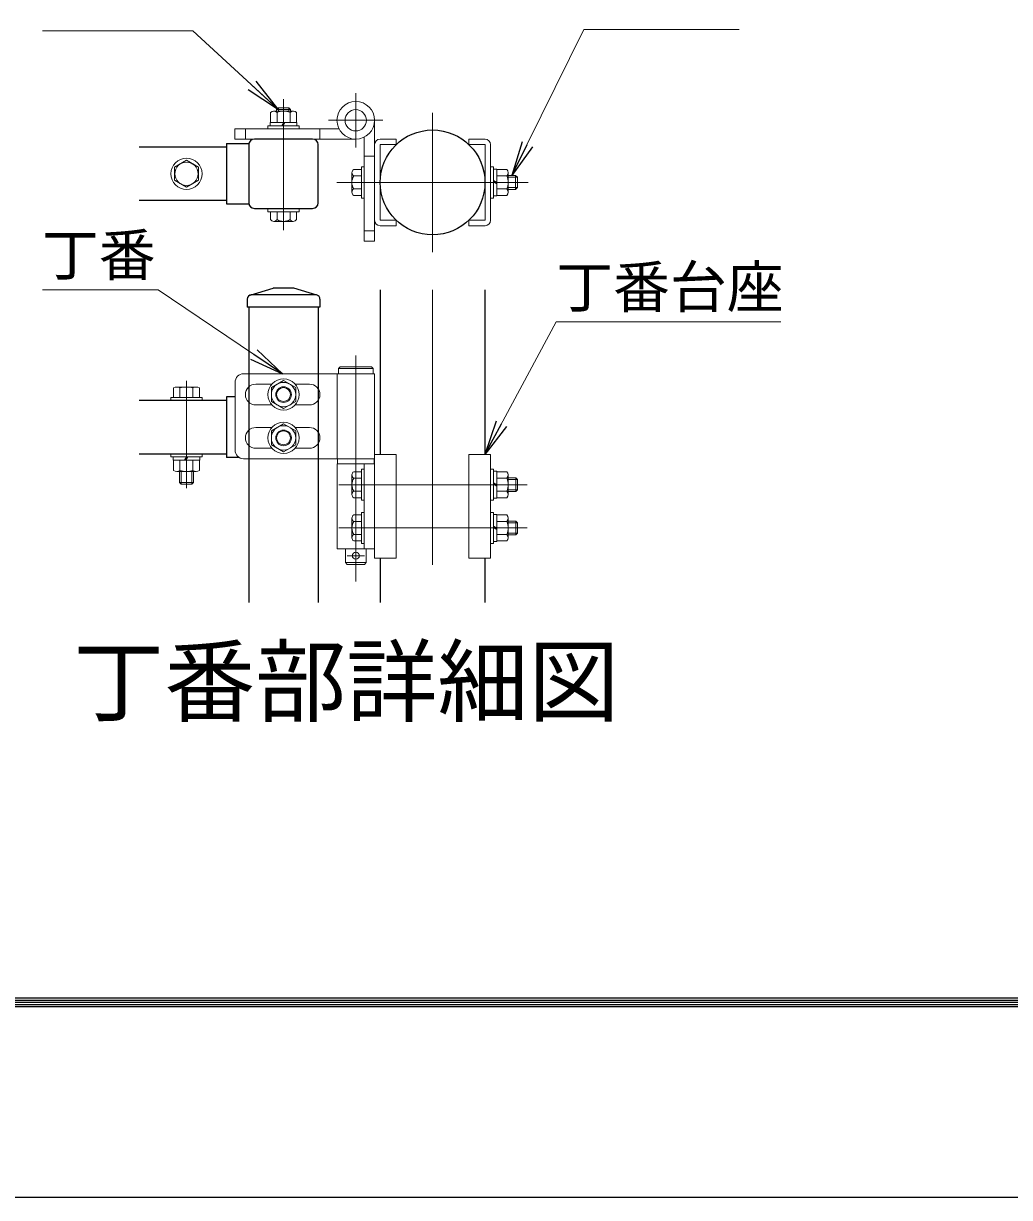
# Model space of a CAD drawing. Units: millimetres, scale not verified. Extents: x -4200 to 4200, y -2970 to 2970.
# Drawn here: x -1759 to -621, y -2970 to -1615 of the extents above; entities that cross this region are included whole.
import ezdxf
from ezdxf.enums import TextEntityAlignment as Align

# ---------------------------------------------------------------- set-up
doc = ezdxf.new("R2010")
doc.units = ezdxf.units.MM
doc.header["$LTSCALE"] = 10
doc.linetypes.add('USER1', pattern=[50.8, 31.75, -6.35, 6.35, -6.35])
for name, color, linetype, lineweight in [('0-0_D-STR-TXT', 7, 'Continuous', 13), ('0-6_D-STR1', 1, 'Continuous', 25), ('0-7_D-BMK', 2, 'USER1', 13), ('0-8_D-STR3', 3, 'Continuous', 13), ('0-C_D-TTL-TXT', 7, 'Continuous', 25), ('0-D_D-TTL', 7, 'Continuous', 25)]:
    doc.layers.add(name, color=color, linetype=linetype, lineweight=lineweight)
doc.layers.add('0-3_0', color=7, linetype='Continuous')
doc.styles.add('ＭＳ ゴシック', font='')
doc.styles.get('ＭＳ ゴシック').set_extended_font_data('MS Gothic')

# ---------------------------------------------------------------- blocks, each defined once
blk = doc.blocks.new('_Open')
at = {"layer": '0-3_0'}
blk.add_line((-10, 1.667), (0, 0), dxfattribs=at)
blk.add_lwpolyline([(-10, -1.667), (0, 0), (-10, 0)], dxfattribs=at)

msp = doc.modelspace()

# ---------------------------------------------------------------- linework, layer by layer
at = {"layer": '0-0_D-STR-TXT'}
for points in [[(-1736.85, -1623.53), (-1563.26, -1623.53), (-1467.18, -1711.95)], [(-932.7, -1621.79), (-1112, -1621.79), (-1194.31, -1788.5)], [(-1736.85, -1922.33), (-1603.26, -1922.33), (-1461.5, -2018.22)], [(-884.75, -1959.26), (-1144.06, -1959.26), (-1225.25, -2110.42)]]:
    msp.add_lwpolyline(points, dxfattribs=at)
at = {"layer": '0-6_D-STR1'}
for p, q in [((-1625.51, -1757.3), (-1524.7, -1757.3)), ((-1524.69, -1753.4), (-1524.69, -1823.2)), ((-1524.69, -1753.4), (-1498.69, -1753.4)), ((-1524.69, -1753.4), (-1524.69, -1823.2)), ((-1524.69, -1753.4), (-1498.69, -1753.4)), ((-1498.69, -1754.7), (-1498.69, -1821.9)), ((-1425.09, -1748.3), (-1492.29, -1748.3)), ((-1418.69, -1821.9), (-1418.69, -1754.7)), ((-1524.7, -1819.3), (-1625.51, -1819.3)), ((-1524.69, -1823.2), (-1498.69, -1823.2)), ((-1524.69, -1823.2), (-1498.69, -1823.2)), ((-1492.29, -1828.3), (-1425.09, -1828.3)), ((-1497.32, -1928.39), (-1470.7, -1920.18)), ((-1446.7, -1920.18), (-1470.7, -1920.18)), ((-1420.09, -1928.39), (-1446.7, -1920.18)), ((-1347.2, -1922.27), (-1347.2, -2112.18)), ((-1226.2, -1922.27), (-1226.2, -2112.18)), ((-1500.7, -1932.98), (-1500.7, -1942.18)), ((-1420.78, -1928.18), (-1495.9, -1928.18)), ((-1416.7, -1932.98), (-1416.7, -1942.18)), ((-1416.7, -1942.18), (-1500.7, -1942.18)), ((-1498.7, -1942.18), (-1498.7, -2019.18)), ((-1498.7, -1942.18), (-1498.7, -2283.13)), ((-1418.7, -1942.18), (-1418.7, -2019.18)), ((-1418.7, -1942.18), (-1418.7, -2283.13)), ((-1524.7, -2045.68), (-1524.7, -2115.68)), ((-1514.72, -2045.68), (-1524.7, -2045.68)), ((-1498.7, -2034.22), (-1498.7, -2052.15)), ((-1418.7, -2036.58), (-1418.7, -2049.79)), ((-1625.51, -2049.68), (-1524.7, -2049.68)), ((-1498.7, -2084.22), (-1498.7, -2102.15)), ((-1418.7, -2086.58), (-1418.7, -2099.79)), ((-1625.51, -2111.68), (-1524.7, -2111.68)), ((-1509.99, -2115.68), (-1524.7, -2115.68)), ((-1347.2, -2232.18), (-1347.2, -2283.13)), ((-1226.2, -2232.18), (-1226.2, -2283.13))]:
    msp.add_line(p, q, dxfattribs=at)
msp.add_circle((-1286.7, -1798.3), 60.5, dxfattribs=at)
for centre, radius, start, end in [((-1492.29, -1754.7), 6.4, 90, 180), ((-1425.09, -1754.7), 6.4, 0, 90), ((-1492.29, -1821.9), 6.4, 180, 270), ((-1425.09, -1821.9), 6.4, 270, 0), ((-1495.9, -1932.98), 4.8, 90, 180), ((-1421.5, -1932.98), 4.8, 0, 72.84994)]:
    msp.add_arc(centre, radius, start, end, dxfattribs=at)
at = {"layer": '0-7_D-BMK'}
for p, q in [((-1458.7, -1702.3), (-1458.69, -1853.3)), ((-1375.34, -1757.97), (-1375.34, -1695.22)), ((-1286.7, -1717.8), (-1286.7, -1878.8)), ((-1343.97, -1726.6), (-1406.71, -1726.6)), ((-1176.26, -1798.28), (-1397.13, -1798.3)), ((-1286.7, -1922.27), (-1286.7, -2283.13)), ((-1375.3, -1998.11), (-1375.3, -2259.07)), ((-1570.71, -2151.38), (-1570.71, -2027.2)), ((-1394.9, -2147.18), (-1177.7, -2147.18)), ((-1394.9, -2197.18), (-1177.7, -2197.18)), ((-1365.3, -2229.18), (-1385.3, -2229.18))]:
    msp.add_line(p, q, dxfattribs=at)
at = {"layer": '0-8_D-STR3'}
for p, q in [((-1473.7, -1729.1), (-1473.7, -1717.5)), ((-1470.26, -1716.1), (-1447.17, -1716.1)), ((-1466.7, -1714.3), (-1464.7, -1712.3)), ((-1466.7, -1716.1), (-1466.7, -1714.3)), ((-1466.2, -1729.1), (-1466.2, -1717.5)), ((-1452.7, -1716.1), (-1452.7, -1712.3)), ((-1451.2, -1729.1), (-1451.2, -1717.5)), ((-1450.7, -1716.1), (-1450.7, -1714.3)), ((-1443.7, -1729.1), (-1443.7, -1717.5)), ((-1476.7, -1736.3), (-1476.7, -1733.1)), ((-1476.7, -1733.1), (-1440.7, -1733.1)), ((-1474.1, -1733.1), (-1443.3, -1733.1)), ((-1473.7, -1729.1), (-1443.7, -1729.1)), ((-1460.84, -1733.1), (-1458.53, -1729.1)), ((-1459.46, -1733.1), (-1457.15, -1729.1)), ((-1443.3, -1733.1), (-1443.3, -1729.1)), ((-1440.7, -1736.3), (-1440.7, -1733.1)), ((-1514.76, -1736.3), (-1394.75, -1736.3)), ((-1502.76, -1736.3), (-1502.76, -1748.3)), ((-1440.7, -1736.3), (-1476.7, -1736.3)), ((-1416.76, -1736.3), (-1416.76, -1748.3)), ((-1365.64, -1866.02), (-1365.64, -1746.01)), ((-1328.64, -1754.7), (-1347.24, -1754.7)), ((-1347.24, -1754.7), (-1347.24, -1841.9)), ((-1244.75, -1754.7), (-1244.75, -1748.3)), ((-1244.75, -1748.3), (-1226.15, -1748.3)), ((-1244.75, -1754.7), (-1226.15, -1754.7)), ((-1226.15, -1754.7), (-1226.15, -1841.9)), ((-1219.75, -1754.7), (-1219.75, -1841.9)), ((-1570.71, -1772.8), (-1584.71, -1780.88)), ((-1570.71, -1772.8), (-1556.71, -1780.88)), ((-1365.64, -1768.02), (-1353.64, -1768.02)), ((-1584.71, -1780.88), (-1584.71, -1795.71)), ((-1556.71, -1780.88), (-1556.71, -1795.71)), ((-1379.84, -1787.04), (-1379.84, -1809.55)), ((-1377.68, -1783.3), (-1368.84, -1783.3)), ((-1368.84, -1816.3), (-1368.84, -1780.3)), ((-1368.84, -1783.3), (-1368.84, -1813.3)), ((-1219.75, -1780.3), (-1216.55, -1780.3)), ((-1219.75, -1780.3), (-1219.75, -1816.3)), ((-1216.55, -1780.3), (-1216.55, -1816.3)), ((-1216.55, -1782.9), (-1216.55, -1813.7)), ((-1212.55, -1783.3), (-1200.95, -1783.3)), ((-1212.55, -1783.3), (-1212.55, -1813.3)), ((-1199.55, -1786.74), (-1199.55, -1809.83)), ((-1570.71, -1803.8), (-1584.71, -1795.71)), ((-1570.71, -1803.8), (-1556.71, -1795.71)), ((-1377.68, -1790.78), (-1368.84, -1790.78)), ((-1216.55, -1796.16), (-1212.55, -1798.47)), ((-1216.55, -1797.54), (-1212.55, -1799.85)), ((-1212.55, -1790.8), (-1200.95, -1790.8)), ((-1199.55, -1790.3), (-1190.83, -1790.3)), ((-1190.83, -1790.3), (-1188.83, -1792.3)), ((-1377.68, -1805.81), (-1368.84, -1805.81)), ((-1377.68, -1813.3), (-1368.84, -1813.3)), ((-1216.55, -1813.7), (-1212.55, -1813.7)), ((-1212.55, -1805.8), (-1200.95, -1805.8)), ((-1212.55, -1813.3), (-1200.95, -1813.3)), ((-1199.55, -1804.3), (-1188.83, -1804.3)), ((-1199.55, -1806.3), (-1190.83, -1806.3)), ((-1476.69, -1828.3), (-1440.69, -1828.3)), ((-1476.69, -1832.3), (-1476.69, -1828.3)), ((-1440.69, -1832.3), (-1440.69, -1828.3)), ((-1368.84, -1816.3), (-1365.64, -1816.3)), ((-1219.75, -1816.3), (-1216.55, -1816.3)), ((-1476.69, -1832.3), (-1440.69, -1832.3)), ((-1473.69, -1841.14), (-1473.69, -1832.3)), ((-1473.69, -1832.3), (-1443.69, -1832.3)), ((-1466.21, -1841.14), (-1466.21, -1832.3)), ((-1451.17, -1841.14), (-1451.17, -1832.3)), ((-1443.69, -1841.14), (-1443.69, -1832.3)), ((-1328.64, -1841.9), (-1347.24, -1841.9)), ((-1244.75, -1841.9), (-1226.15, -1841.9)), ((-1469.95, -1843.3), (-1447.43, -1843.3)), ((-1365.64, -1854.02), (-1353.64, -1854.02)), ((-1393.3, -2011.18), (-1395.3, -2013.18)), ((-1355.3, -2013.18), (-1395.3, -2013.18)), ((-1395.3, -2019.18), (-1395.3, -2013.18)), ((-1357.3, -2011.18), (-1393.3, -2011.18)), ((-1357.3, -2011.18), (-1355.3, -2013.18)), ((-1355.3, -2019.18), (-1355.3, -2013.18)), ((-1514.72, -2029.18), (-1514.72, -2107.18)), ((-1397, -2019.18), (-1504.72, -2019.18)), ((-1472.12, -2031.18), (-1490.72, -2031.18)), ((-1445.28, -2031.18), (-1428.72, -2031.18)), ((-1353.6, -2019.18), (-1422.2, -2019.18)), ((-1397, -2117.18), (-1397, -2019.18)), ((-1353.6, -2019.18), (-1397, -2019.18)), ((-1355.3, -2019.18), (-1395.3, -2019.18)), ((-1353.6, -2019.18), (-1353.6, -2232.18)), ((-1585.71, -2046.48), (-1585.71, -2035.58)), ((-1581.96, -2034.48), (-1559.45, -2034.48)), ((-1578.21, -2046.48), (-1578.21, -2035.58)), ((-1563.2, -2046.48), (-1563.2, -2035.58)), ((-1555.7, -2046.48), (-1555.7, -2035.58)), ((-1588.71, -2046.48), (-1588.71, -2049.68)), ((-1552.71, -2046.48), (-1588.71, -2046.48)), ((-1552.71, -2049.68), (-1588.71, -2049.68)), ((-1585.71, -2046.48), (-1555.7, -2046.48)), ((-1552.71, -2046.48), (-1552.71, -2049.68)), ((-1472.12, -2055.18), (-1490.72, -2055.18)), ((-1445.28, -2055.18), (-1428.72, -2055.18)), ((-1472.12, -2081.18), (-1490.72, -2081.18)), ((-1445.28, -2081.18), (-1428.72, -2081.18)), ((-1588.71, -2111.68), (-1588.71, -2114.88)), ((-1552.71, -2111.68), (-1588.71, -2111.68)), ((-1552.71, -2111.68), (-1552.71, -2114.88)), ((-1472.12, -2105.18), (-1490.72, -2105.18)), ((-1445.28, -2105.18), (-1428.72, -2105.18)), ((-1353.6, -2112.18), (-1328.6, -2112.18)), ((-1328.6, -2112.18), (-1328.6, -2232.18)), ((-1244.76, -2112.18), (-1244.76, -2232.18)), ((-1219.76, -2112.18), (-1244.76, -2112.18)), ((-1219.76, -2112.18), (-1219.76, -2232.18)), ((-1552.71, -2114.88), (-1588.71, -2114.88)), ((-1585.71, -2118.88), (-1585.71, -2130.78)), ((-1578.21, -2118.88), (-1578.21, -2130.78)), ((-1572.84, -2118.88), (-1570.53, -2114.88)), ((-1571.46, -2118.88), (-1569.15, -2114.88)), ((-1563.2, -2118.88), (-1563.2, -2130.78)), ((-1555.7, -2118.88), (-1555.7, -2130.78)), ((-1397, -2117.18), (-1504.72, -2117.18)), ((-1353.6, -2117.18), (-1397, -2117.18)), ((-1353.6, -2117.18), (-1397, -2117.18)), ((-1397, -2221.18), (-1397, -2123.18)), ((-1397, -2123.18), (-1353.6, -2123.18)), ((-1396.3, -2123.18), (-1396.3, -2117.18)), ((-1396.3, -2117.18), (-1354.3, -2117.18)), ((-1354.3, -2123.18), (-1396.3, -2123.18)), ((-1365.6, -2221.18), (-1365.6, -2123.18)), ((-1354.3, -2123.18), (-1354.3, -2117.18)), ((-1559.45, -2131.89), (-1581.96, -2131.89)), ((-1578.71, -2144.48), (-1578.71, -2131.89)), ((-1576.71, -2146.48), (-1576.71, -2131.89)), ((-1564.71, -2146.48), (-1564.71, -2131.89)), ((-1562.71, -2144.48), (-1562.71, -2131.89)), ((-1379.8, -2135.92), (-1379.8, -2158.44)), ((-1377.64, -2132.18), (-1368.8, -2132.18)), ((-1377.64, -2139.67), (-1368.8, -2139.67)), ((-1368.8, -2165.18), (-1368.8, -2129.18)), ((-1368.8, -2132.18), (-1368.8, -2162.18)), ((-1219.76, -2129.18), (-1216.56, -2129.18)), ((-1219.76, -2165.18), (-1219.76, -2129.18)), ((-1216.56, -2129.18), (-1216.56, -2165.18)), ((-1216.56, -2131.78), (-1216.56, -2162.58)), ((-1212.56, -2132.18), (-1200.96, -2132.18)), ((-1212.56, -2132.18), (-1212.56, -2162.18)), ((-1212.56, -2139.68), (-1200.96, -2139.68)), ((-1199.56, -2135.63), (-1199.56, -2158.72)), ((-1199.56, -2139.18), (-1190.8, -2139.18)), ((-1190.8, -2139.18), (-1188.8, -2141.18)), ((-1576.71, -2146.48), (-1578.71, -2144.48)), ((-1562.71, -2144.48), (-1578.71, -2144.48)), ((-1576.71, -2146.48), (-1564.71, -2146.48)), ((-1562.71, -2144.48), (-1564.71, -2146.48)), ((-1216.56, -2145.05), (-1212.56, -2147.36)), ((-1216.56, -2146.43), (-1212.56, -2148.74)), ((-1199.56, -2153.18), (-1188.8, -2153.18)), ((-1377.64, -2154.7), (-1368.8, -2154.7)), ((-1377.64, -2162.18), (-1368.8, -2162.18)), ((-1368.8, -2165.18), (-1365.6, -2165.18)), ((-1219.76, -2165.18), (-1216.56, -2165.18)), ((-1216.56, -2162.58), (-1212.56, -2162.58)), ((-1212.56, -2154.68), (-1200.96, -2154.68)), ((-1212.56, -2162.18), (-1200.96, -2162.18)), ((-1199.56, -2155.18), (-1190.8, -2155.18)), ((-1368.8, -2215.18), (-1368.8, -2179.18)), ((-1219.76, -2179.18), (-1216.56, -2179.18)), ((-1219.76, -2215.18), (-1219.76, -2179.18)), ((-1216.56, -2179.18), (-1216.56, -2215.18)), ((-1379.8, -2185.92), (-1379.8, -2208.44)), ((-1377.64, -2182.18), (-1368.8, -2182.18)), ((-1377.64, -2189.67), (-1368.8, -2189.67)), ((-1368.8, -2182.18), (-1368.8, -2212.18)), ((-1216.56, -2181.78), (-1216.56, -2212.58)), ((-1216.56, -2195.05), (-1212.56, -2197.36)), ((-1212.56, -2182.18), (-1200.96, -2182.18)), ((-1212.56, -2182.18), (-1212.56, -2212.18)), ((-1212.56, -2189.68), (-1200.96, -2189.68)), ((-1199.56, -2185.63), (-1199.56, -2208.72)), ((-1199.56, -2189.18), (-1190.8, -2189.18)), ((-1190.8, -2189.18), (-1188.8, -2191.18)), ((-1377.64, -2204.7), (-1368.8, -2204.7)), ((-1216.56, -2196.43), (-1212.56, -2198.74)), ((-1212.56, -2204.68), (-1200.96, -2204.68)), ((-1199.56, -2203.18), (-1188.8, -2203.18)), ((-1199.56, -2205.18), (-1190.8, -2205.18)), ((-1353.6, -2221.18), (-1397, -2221.18)), ((-1387.3, -2221.18), (-1387.3, -2237.18)), ((-1377.64, -2212.18), (-1368.8, -2212.18)), ((-1368.8, -2215.18), (-1365.6, -2215.18)), ((-1363.3, -2221.18), (-1363.3, -2237.18)), ((-1219.76, -2215.18), (-1216.56, -2215.18)), ((-1216.56, -2212.58), (-1212.56, -2212.58)), ((-1212.56, -2212.18), (-1200.96, -2212.18)), ((-1353.6, -2232.18), (-1328.6, -2232.18)), ((-1219.76, -2232.18), (-1244.76, -2232.18)), ((-1387.3, -2237.18), (-1385.3, -2239.18)), ((-1387.3, -2237.18), (-1363.3, -2237.18)), ((-1385.3, -2239.18), (-1365.3, -2239.18)), ((-1365.3, -2239.18), (-1363.3, -2237.18))]:
    msp.add_line(p, q, dxfattribs=at)
for points in [[(-1466.7, -1714.3), (-1450.7, -1714.3), (-1452.7, -1712.3)], [(-1464.7, -1716.1), (-1464.7, -1712.3), (-1452.7, -1712.3)], [(-1474.1, -1733.1), (-1474.1, -1729.1), (-1443.3, -1729.1)], [(-1353.64, -1726.6), (-1353.64, -1866.02), (-1365.64, -1866.02)], [(-1375.34, -1748.3), (-1514.76, -1748.3), (-1514.76, -1736.3)], [(-1328.64, -1754.7), (-1328.64, -1748.3), (-1347.24, -1748.3)], [(-1368.84, -1780.3), (-1365.64, -1780.3), (-1365.64, -1816.3)], [(-1216.55, -1782.9), (-1212.55, -1782.9), (-1212.55, -1813.7)], [(-1199.55, -1792.3), (-1188.83, -1792.3), (-1188.83, -1804.3)], [(-1190.83, -1790.3), (-1190.83, -1806.3), (-1188.83, -1804.3)], [(-1328.64, -1841.9), (-1328.64, -1848.3), (-1347.24, -1848.3)], [(-1244.75, -1841.9), (-1244.75, -1848.3), (-1226.15, -1848.3)], [(-1586.11, -2118.88), (-1555.31, -2118.88), (-1555.31, -2114.88)], [(-1586.11, -2118.88), (-1586.11, -2114.88), (-1555.31, -2114.88)], [(-1368.8, -2129.18), (-1365.6, -2129.18), (-1365.6, -2165.18)], [(-1216.56, -2131.78), (-1212.56, -2131.78), (-1212.56, -2162.58)], [(-1190.8, -2139.18), (-1190.8, -2155.18), (-1188.8, -2153.18)], [(-1199.56, -2141.18), (-1188.8, -2141.18), (-1188.8, -2153.18)], [(-1368.8, -2179.18), (-1365.6, -2179.18), (-1365.6, -2215.18)], [(-1216.56, -2181.78), (-1212.56, -2181.78), (-1212.56, -2212.58)], [(-1199.56, -2191.18), (-1188.8, -2191.18), (-1188.8, -2203.18)], [(-1190.8, -2189.18), (-1190.8, -2205.18), (-1188.8, -2203.18)]]:
    msp.add_lwpolyline(points, dxfattribs=at)
for points in [[(-1458.7, -2026.98), (-1472.73, -2035.08), (-1472.73, -2051.28), (-1458.7, -2059.38), (-1444.67, -2051.28), (-1444.67, -2035.08)], [(-1458.7, -2076.98), (-1472.73, -2085.08), (-1472.73, -2101.28), (-1458.7, -2109.38), (-1444.67, -2101.28), (-1444.67, -2085.08)]]:
    msp.add_lwpolyline(points, close=True, dxfattribs=at)
for centre, radius in [((-1375.34, -1726.6), 21.7), ((-1375.34, -1726.6), 12.3), ((-1570.71, -1788.3), 18), ((-1570.71, -1788.3), 13.42), ((-1458.7, -2043.18), 18), ((-1458.7, -2043.18), 14.07), ((-1458.7, -2043.18), 9), ((-1458.7, -2043.18), 8), ((-1458.7, -2093.18), 18), ((-1458.7, -2093.18), 14.07), ((-1458.7, -2093.18), 9), ((-1458.7, -2093.18), 8), ((-1375.3, -2229.18), 4)]:
    msp.add_circle(centre, radius, dxfattribs=at)
for centre, radius, start, end in [((-1469.95, -1721.78), 5.7, 48.83491, 131.16509), ((-1458.7, -1736.88), 20.79, 68.85295, 111.14705), ((-1447.45, -1721.79), 5.7, 48.86505, 131.13495), ((-1347.24, -1754.7), 6.4, 90, 180), ((-1226.15, -1754.7), 6.4, 360, 90), ((-1375.52, -1787.04), 4.32, 120, 240), ((-1205.24, -1787.05), 5.7, 318.83491, 41.16509), ((-1365.68, -1798.3), 14.16, 147.93138, 212.06862), ((-1220.34, -1798.3), 20.79, 338.85295, 21.14705), ((-1375.52, -1809.55), 4.32, 120, 240), ((-1205.24, -1809.55), 5.7, 318.86505, 41.13495), ((-1469.95, -1838.97), 4.32, 210, 330), ((-1458.69, -1829.14), 14.16, 237.93138, 302.06862), ((-1447.43, -1838.97), 4.32, 210, 330), ((-1347.24, -1841.9), 6.4, 180, 270), ((-1226.15, -1841.9), 6.4, 270, 0), ((-1504.72, -2029.18), 10, 90, 180), ((-1490.72, -2043.18), 12, 90, 270), ((-1428.72, -2043.18), 12, 270, 90), ((-1581.96, -2041.39), 6.91, 57.13278, 122.86722), ((-1570.71, -2060.46), 25.98, 73.22135, 106.77865), ((-1559.45, -2041.39), 6.91, 57.13278, 122.86722), ((-1490.72, -2093.18), 12, 90, 270), ((-1428.72, -2093.18), 12, 270, 90), ((-1504.72, -2107.18), 10, 180, 270), ((-1581.96, -2124.98), 6.91, 237.13278, 302.86722), ((-1570.71, -2105.9), 25.98, 253.22135, 286.77865), ((-1559.45, -2124.98), 6.91, 237.13278, 302.86722), ((-1375.48, -2135.92), 4.32, 120, 240), ((-1365.64, -2147.18), 14.16, 147.93138, 212.06862), ((-1205.25, -2135.93), 5.7, 318.83491, 41.16509), ((-1220.35, -2147.18), 20.79, 338.85295, 21.14705), ((-1375.48, -2158.44), 4.32, 120, 240), ((-1205.25, -2158.43), 5.7, 318.86505, 41.13495), ((-1375.48, -2185.92), 4.32, 120, 240), ((-1365.64, -2197.18), 14.16, 147.93138, 212.06862), ((-1205.25, -2185.93), 5.7, 318.83491, 41.16509), ((-1220.35, -2197.18), 20.79, 338.85295, 21.14705), ((-1375.48, -2208.44), 4.32, 120, 240), ((-1205.25, -2208.43), 5.7, 318.86505, 41.13495)]:
    msp.add_arc(centre, radius, start, end, dxfattribs=at)
at = {"layer": '0-D_D-TTL', "color": 2}
msp.add_lwpolyline([(-4200, 2970.03), (4200, 2970.03), (4200, -2969.97), (-4200, -2969.97)], close=True, dxfattribs=at)
at = {"layer": '0-D_D-TTL'}
for points in [[(-3930, 2750.03), (3930, 2750.03), (3930, -2749.97), (-3930, -2749.97)], [(-3927.5, 2747.53), (3927.5, 2747.53), (3927.5, -2747.47), (-3927.5, -2747.47)], [(-3925, 2745.03), (3925, 2745.03), (3925, -2744.97), (-3925, -2744.97)], [(-3922.5, 2742.53), (3922.5, 2742.53), (3922.5, -2742.47), (-3922.5, -2742.47)], [(-3920, 2740.03), (3920, 2740.03), (3920, -2739.97), (-3920, -2739.97)]]:
    msp.add_lwpolyline(points, close=True, dxfattribs=at)

# ---------------------------------------------------------------- block references
at = {"layer": '0-0_D-STR-TXT', "xscale": 4, "yscale": 4}
for p, rotation in [((-1465.7, -1713.3), 317.37823), ((-1195.19, -1790.3), 243.72339), ((-1459.84, -2019.35), 325.92353), ((-1226.2, -2112.18), 241.75846)]:
    msp.add_blockref('_Open', p, dxfattribs=dict(at, rotation=rotation))

# ---------------------------------------------------------------- texts
at = {"layer": '0-0_D-STR-TXT', "style": 'ＭＳ ゴシック'}
for s, p in [('丁番', (-1737.48, -1920.36)), ('丁番台座', (-1143.94, -1957.31))]:
    msp.add_text(s, height=48.09, dxfattribs=at).set_placement(p, align=Align.BOTTOM_LEFT)
at = {"layer": '0-C_D-TTL-TXT', "style": 'ＭＳ ゴシック'}
msp.add_text('丁番部詳細図', height=76.98, dxfattribs=at).set_placement((-1701.28, -2435.8), align=Align.BOTTOM_LEFT)

doc.saveas('drawing.dxf')
